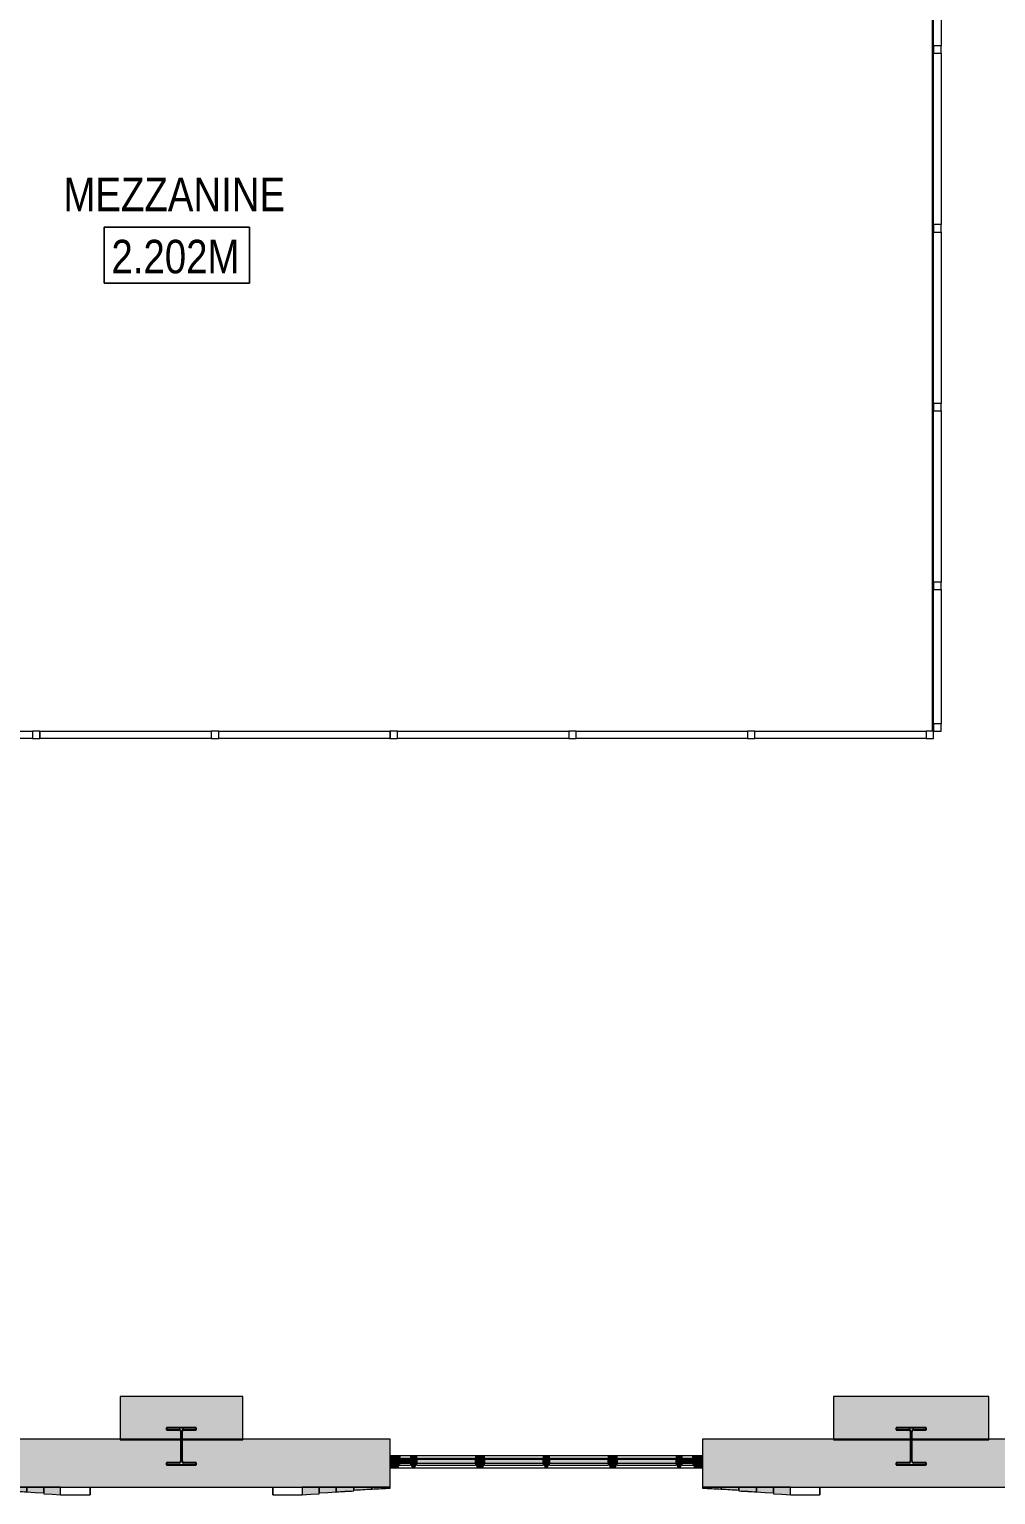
# Model space of a CAD drawing. Header units: inches. Extents: x -3598 to -1628, y -3458 to -206.
# Drawn here: x -2457.3 to -2197.7, y -3451.6 to -3058.2 of the extents above; entities that cross this region are included whole.
import ezdxf

# ---------------------------------------------------------------- set-up
doc = ezdxf.new("R2010")
doc.units = ezdxf.units.IN
doc.header["$MEASUREMENT"] = 0
for name, color, linetype, lineweight in [('A-AREA-IDEN', 2, 'Continuous', 9), ('A-GLAZ-CURT', 52, 'Continuous', 13), ('A-GLAZ-CWMG', 51, 'Continuous', 13), ('A-WALL', 113, 'Continuous', 13), ('A-WALL-PATT', 111, 'Continuous', 13), ('I-WALL', 2, 'Continuous', 13), ('S-COLS', 52, 'Continuous', 13)]:
    doc.layers.add(name, color=color, linetype=linetype, lineweight=lineweight)
doc.styles.add('Arial Narrow', font='ARIALN.TTF', dxfattribs={"height": 9})

# ---------------------------------------------------------------- blocks, each defined once
blk = doc.blocks.new('_STL - Column - W Shape - 2017v1 - W10x39-1327149-MEZZANINE - CAD')
at = {"layer": 'S-COLS'}
blk.add_hatch(color=130, dxfattribs=at).paths.add_polyline_path([(-4, -4.96), (3.99, -4.96), (3.99, -4.43), (0.66, -4.43), (0.31, -4.28), (0.16, -3.93), (0.16, 3.93), (0.31, 4.28), (0.66, 4.43), (3.99, 4.43), (3.99, 4.96), (-4, 4.96), (-4, 4.43), (-0.66, 4.43), (-0.31, 4.28), (-0.16, 3.93), (-0.16, -3.93), (-0.31, -4.28), (-0.66, -4.43), (-4, -4.43)], flags=0)
at = {"layer": 'S-COLS', "color": 253, "lineweight": 25}
for p, q in [((3.99, 4.96), (-4, 4.96)), ((-4, 4.96), (-4, 4.43)), ((-4, 4.43), (-0.66, 4.43)), ((0.66, 4.43), (3.99, 4.43)), ((3.99, 4.43), (3.99, 4.96)), ((-0.16, 3.93), (-0.16, -3.93)), ((0.16, -3.93), (0.16, 3.93)), ((-0.66, -4.43), (-4, -4.43)), ((-4, -4.43), (-4, -4.96)), ((-4, -4.96), (3.99, -4.96)), ((3.99, -4.43), (0.66, -4.43)), ((3.99, -4.96), (3.99, -4.43))]:
    blk.add_line(p, q, dxfattribs=at)
for centre, start, end in [((-0.66, 3.93), 0, 90), ((0.66, 3.93), 90, 180), ((-0.66, -3.93), 270, 0), ((0.66, -3.93), 180, 270)]:
    blk.add_arc(centre, 0.5, start, end, dxfattribs=at)
blk = doc.blocks.new('15830016-STRUCT_MARTINEZ-MOORE_CENTRAL_v2018_rvt-1-MEZZANINE - CAD')
at = {"color": 250, "lineweight": 13}
for p in [(-2416.4, -3438.64), (-2220.4, -3438.64)]:
    blk.add_blockref('_STL - Column - W Shape - 2017v1 - W10x39-1327149-MEZZANINE - CAD', p, dxfattribs=at)
blk = doc.blocks.new('ws72 - ws1-474151-MEZZANINE - CAD')
at = {"layer": 'A-WALL', "lineweight": 20}
h = blk.add_hatch(color=10, dxfattribs=at)
h.paths.add_polyline_path([(-2252.85, -3451.64), (-2252.85, -3449.64), (-2257.37, -3449.64), (-2257.37, -3451.39), (-2255.11, -3451.52)], flags=0)
h.paths.add_polyline_path([(-2383.94, -3451.64), (-2379.43, -3451.39), (-2379.43, -3449.64), (-2383.94, -3449.64)], flags=0)
h = blk.add_hatch(color=10, dxfattribs=at)
h.paths.add_polyline_path([(-2257.37, -3451.14), (-2257.37, -3449.64), (-2261.96, -3449.64), (-2261.96, -3450.89), (-2259.67, -3451.02)], flags=0)
h.paths.add_polyline_path([(-2379.43, -3451.14), (-2374.83, -3450.89), (-2374.83, -3449.64), (-2379.43, -3449.64)], flags=0)
h = blk.add_hatch(color=10, dxfattribs=at)
h.paths.add_polyline_path([(-2261.96, -3450.89), (-2261.96, -3449.64), (-2266.66, -3449.64), (-2266.66, -3450.64), (-2264.31, -3450.76)], flags=0)
h.paths.add_polyline_path([(-2374.83, -3450.89), (-2370.13, -3450.64), (-2370.13, -3449.64), (-2374.83, -3449.64)], flags=0)
h = blk.add_hatch(color=10, dxfattribs=at)
h.paths.add_polyline_path([(-2266.66, -3450.39), (-2266.66, -3449.64), (-2271.48, -3449.64), (-2271.48, -3450.14), (-2266.84, -3450.38)], flags=0)
h.paths.add_polyline_path([(-2370.13, -3450.39), (-2365.31, -3450.14), (-2365.31, -3449.64), (-2370.13, -3449.64)], flags=0)
h = blk.add_hatch(color=10, dxfattribs=at)
h.paths.add_polyline_path([(-2271.48, -3450.14), (-2271.48, -3449.64), (-2276.48, -3449.64), (-2276.48, -3449.89), (-2273.98, -3450.01)], flags=0)
h.paths.add_polyline_path([(-2365.31, -3450.14), (-2360.31, -3449.89), (-2360.31, -3449.64), (-2365.31, -3449.64)], flags=0)
for p, q in [((-2391.9, -3450.77), (-2391.9, -3449.64)), ((-2391.9, -3449.64), (-2391.9, -3451.64)), ((-2391.9, -3451.64), (-2391.9, -3449.64)), ((-2379.43, -3449.64), (-2383.94, -3449.64)), ((-2383.94, -3449.64), (-2383.94, -3451.64)), ((-2379.43, -3451.14), (-2379.43, -3449.64)), ((-2374.83, -3449.64), (-2379.43, -3449.64)), ((-2379.43, -3449.64), (-2379.43, -3451.14)), ((-2374.83, -3450.89), (-2374.83, -3449.64)), ((-2370.13, -3449.64), (-2374.83, -3449.64)), ((-2374.83, -3449.64), (-2374.83, -3450.89)), ((-2370.13, -3450.64), (-2370.13, -3449.64)), ((-2365.31, -3449.64), (-2370.13, -3449.64)), ((-2370.13, -3449.64), (-2370.13, -3450.39)), ((-2365.31, -3450.14), (-2365.31, -3449.64)), ((-2360.31, -3449.64), (-2365.31, -3449.64)), ((-2365.31, -3449.64), (-2365.31, -3450.14)), ((-2360.31, -3449.89), (-2360.31, -3449.64)), ((-2276.48, -3449.64), (-2276.48, -3449.89)), ((-2271.48, -3449.64), (-2276.48, -3449.64)), ((-2271.48, -3449.64), (-2271.48, -3450.14)), ((-2266.66, -3449.64), (-2271.48, -3449.64)), ((-2271.48, -3450.14), (-2271.48, -3449.64)), ((-2266.66, -3449.64), (-2266.66, -3450.64)), ((-2261.96, -3449.64), (-2266.66, -3449.64)), ((-2266.66, -3450.39), (-2266.66, -3449.64)), ((-2261.96, -3449.64), (-2261.96, -3450.89)), ((-2257.37, -3449.64), (-2261.96, -3449.64)), ((-2261.96, -3450.89), (-2261.96, -3449.64)), ((-2257.37, -3449.64), (-2257.37, -3451.14)), ((-2252.85, -3449.64), (-2257.37, -3449.64)), ((-2257.37, -3451.14), (-2257.37, -3449.64)), ((-2252.85, -3451.64), (-2252.85, -3449.64)), ((-2244.9, -3449.64), (-2244.9, -3450.77)), ((-2244.9, -3451.64), (-2244.9, -3449.64)), ((-2244.9, -3449.64), (-2244.9, -3451.64)), ((-2391.9, -3451.64), (-2383.94, -3451.64)), ((-2379.43, -3451.39), (-2379.43, -3451.14)), ((-2371.9, -3450.77), (-2372.48, -3450.77)), ((-2264.31, -3450.77), (-2264.9, -3450.77)), ((-2257.37, -3451.14), (-2257.37, -3451.39)), ((-2252.85, -3451.64), (-2244.9, -3451.64))]:
    blk.add_line(p, q, dxfattribs=at)
at = {"layer": 'A-WALL', "lineweight": 20, "flags": 128}
for points in [[(-2383.94, -3451.64), (-2381.68, -3451.52), (-2379.43, -3451.39)], [(-2379.43, -3451.14), (-2377.13, -3451.02), (-2374.83, -3450.89)], [(-2261.96, -3450.89), (-2259.67, -3451.02), (-2257.37, -3451.14)], [(-2257.37, -3451.39), (-2255.11, -3451.52), (-2252.85, -3451.64)]]:
    blk.add_lwpolyline(points, dxfattribs=at)
at = {"layer": 'A-WALL', "lineweight": 20}
for points in [[(-2370.13, -3450.39), (-2369.33, -3450.35), (-2367.72, -3450.26), (-2366.11, -3450.18), (-2365.31, -3450.14)], [(-2365.31, -3450.14), (-2364.47, -3450.1), (-2362.81, -3450.01), (-2361.14, -3449.93), (-2360.31, -3449.89)], [(-2276.48, -3449.89), (-2275.65, -3449.93), (-2273.99, -3450.01), (-2272.32, -3450.1), (-2271.48, -3450.14)], [(-2271.48, -3450.14), (-2270.68, -3450.18), (-2269.07, -3450.26), (-2267.46, -3450.35), (-2266.66, -3450.39)], [(-2374.83, -3450.89), (-2374.04, -3450.85), (-2372.48, -3450.76), (-2370.91, -3450.68), (-2370.13, -3450.64)], [(-2266.66, -3450.64), (-2265.88, -3450.68), (-2264.31, -3450.76), (-2262.75, -3450.85), (-2261.96, -3450.89)]]:
    blk.add_open_spline(points, degree=3, dxfattribs=at)
blk = doc.blocks.new('ws73 - ws1-474248-MEZZANINE - CAD')
at = {"layer": 'A-WALL', "lineweight": 20}
h = blk.add_hatch(color=10, dxfattribs=at)
h.paths.add_polyline_path([(-2448.85, -3451.64), (-2448.85, -3449.64), (-2453.37, -3449.64), (-2453.37, -3451.39), (-2451.11, -3451.52)], flags=0)
h.paths.add_polyline_path([(-2579.94, -3451.64), (-2575.43, -3451.39), (-2575.43, -3449.64), (-2579.94, -3449.64)], flags=0)
h = blk.add_hatch(color=10, dxfattribs=at)
h.paths.add_polyline_path([(-2453.37, -3451.14), (-2453.37, -3449.64), (-2457.96, -3449.64), (-2457.96, -3450.89), (-2455.67, -3451.02)], flags=0)
h.paths.add_polyline_path([(-2575.43, -3451.14), (-2570.83, -3450.89), (-2570.83, -3449.64), (-2575.43, -3449.64)], flags=0)
h = blk.add_hatch(color=10, dxfattribs=at)
h.paths.add_polyline_path([(-2457.96, -3450.89), (-2457.96, -3449.64), (-2462.66, -3449.64), (-2462.66, -3450.64), (-2460.31, -3450.76)], flags=0)
h.paths.add_polyline_path([(-2570.83, -3450.89), (-2566.13, -3450.64), (-2566.13, -3449.64), (-2570.83, -3449.64)], flags=0)
h = blk.add_hatch(color=10, dxfattribs=at)
h.paths.add_polyline_path([(-2462.66, -3450.39), (-2462.66, -3449.64), (-2467.48, -3449.64), (-2467.48, -3450.14), (-2465.07, -3450.26)], flags=0)
h.paths.add_polyline_path([(-2566.13, -3450.39), (-2561.31, -3450.14), (-2561.31, -3449.64), (-2566.13, -3449.64)], flags=0)
h = blk.add_hatch(color=10, dxfattribs=at)
h.paths.add_polyline_path([(-2467.48, -3450.14), (-2467.48, -3449.64), (-2472.48, -3449.64), (-2472.48, -3449.89), (-2468.19, -3450.11)], flags=0)
h.paths.add_polyline_path([(-2561.31, -3450.14), (-2556.31, -3449.89), (-2556.31, -3449.64), (-2561.31, -3449.64)], flags=0)
for p, q in [((-2587.9, -3450.77), (-2587.9, -3449.64)), ((-2587.9, -3449.64), (-2587.9, -3451.64)), ((-2587.9, -3451.64), (-2587.9, -3449.64)), ((-2575.43, -3449.64), (-2579.94, -3449.64)), ((-2579.94, -3449.64), (-2579.94, -3451.64)), ((-2575.43, -3451.14), (-2575.43, -3449.64)), ((-2570.83, -3449.64), (-2575.43, -3449.64)), ((-2575.43, -3449.64), (-2575.43, -3451.14)), ((-2570.83, -3450.89), (-2570.83, -3449.64)), ((-2566.13, -3449.64), (-2570.83, -3449.64)), ((-2570.83, -3449.64), (-2570.83, -3450.89)), ((-2566.13, -3450.64), (-2566.13, -3449.64)), ((-2561.31, -3449.64), (-2566.13, -3449.64)), ((-2566.13, -3449.64), (-2566.13, -3450.39)), ((-2561.31, -3450.14), (-2561.31, -3449.64)), ((-2556.31, -3449.64), (-2561.31, -3449.64)), ((-2561.31, -3449.64), (-2561.31, -3450.14)), ((-2556.31, -3449.89), (-2556.31, -3449.64)), ((-2472.48, -3449.64), (-2472.48, -3449.89)), ((-2467.48, -3449.64), (-2472.48, -3449.64)), ((-2467.48, -3449.64), (-2467.48, -3450.14)), ((-2462.66, -3449.64), (-2467.48, -3449.64)), ((-2467.48, -3450.14), (-2467.48, -3449.64)), ((-2462.66, -3449.64), (-2462.66, -3450.64)), ((-2457.96, -3449.64), (-2462.66, -3449.64)), ((-2462.66, -3450.39), (-2462.66, -3449.64)), ((-2457.96, -3449.64), (-2457.96, -3450.89)), ((-2453.37, -3449.64), (-2457.96, -3449.64)), ((-2457.96, -3450.89), (-2457.96, -3449.64)), ((-2453.37, -3449.64), (-2453.37, -3451.14)), ((-2448.85, -3449.64), (-2453.37, -3449.64)), ((-2453.37, -3451.14), (-2453.37, -3449.64)), ((-2448.85, -3451.64), (-2448.85, -3449.64)), ((-2440.9, -3449.64), (-2440.9, -3450.77)), ((-2440.9, -3451.64), (-2440.9, -3449.64)), ((-2440.9, -3449.64), (-2440.9, -3451.64)), ((-2587.9, -3451.64), (-2579.94, -3451.64)), ((-2575.43, -3451.39), (-2575.43, -3451.14)), ((-2567.9, -3450.77), (-2568.48, -3450.77)), ((-2460.31, -3450.77), (-2460.9, -3450.77)), ((-2453.37, -3451.14), (-2453.37, -3451.39)), ((-2448.85, -3451.64), (-2440.9, -3451.64))]:
    blk.add_line(p, q, dxfattribs=at)
at = {"layer": 'A-WALL', "lineweight": 20, "flags": 128}
for points in [[(-2579.94, -3451.64), (-2577.68, -3451.52), (-2575.43, -3451.39)], [(-2575.43, -3451.14), (-2573.13, -3451.02), (-2570.83, -3450.89)], [(-2457.96, -3450.89), (-2455.67, -3451.02), (-2453.37, -3451.14)], [(-2453.37, -3451.39), (-2451.11, -3451.52), (-2448.85, -3451.64)]]:
    blk.add_lwpolyline(points, dxfattribs=at)
at = {"layer": 'A-WALL', "lineweight": 20}
for points in [[(-2566.13, -3450.39), (-2565.33, -3450.35), (-2563.72, -3450.26), (-2562.11, -3450.18), (-2561.31, -3450.14)], [(-2561.31, -3450.14), (-2560.47, -3450.1), (-2558.81, -3450.01), (-2557.14, -3449.93), (-2556.31, -3449.89)], [(-2472.48, -3449.89), (-2471.65, -3449.93), (-2469.99, -3450.01), (-2468.32, -3450.1), (-2467.48, -3450.14)], [(-2467.48, -3450.14), (-2466.68, -3450.18), (-2465.07, -3450.26), (-2463.46, -3450.35), (-2462.66, -3450.39)], [(-2570.83, -3450.89), (-2570.04, -3450.85), (-2568.48, -3450.76), (-2566.91, -3450.68), (-2566.13, -3450.64)], [(-2462.66, -3450.64), (-2461.88, -3450.68), (-2460.31, -3450.76), (-2458.75, -3450.85), (-2457.96, -3450.89)]]:
    blk.add_open_spline(points, degree=3, dxfattribs=at)
blk = doc.blocks.new('Rectangular Mullion - 1_ H Guardrail Cap _mesh_-385326-MEZZANINE - CAD')
at = {"layer": 'A-GLAZ-CWMG', "lineweight": 9}
for p, q in [((-2214.4, -3208.64), (-2212.4, -3208.64)), ((-2214.4, -3244.64), (-2214.4, -3208.64)), ((-2212.4, -3208.64), (-2212.4, -3244.64)), ((-2212.4, -3244.64), (-2214.4, -3244.64))]:
    blk.add_line(p, q, dxfattribs=at)
blk = doc.blocks.new('Rectangular Mullion - 1_ H Guardrail Cap _mesh_-385328-MEZZANINE - CAD')
at = {"layer": 'A-GLAZ-CWMG', "lineweight": 9}
for p, q in [((-2214.4, -3064.64), (-2212.4, -3064.64)), ((-2214.4, -3110.64), (-2214.4, -3064.64)), ((-2212.4, -3064.64), (-2212.4, -3110.64)), ((-2212.4, -3110.64), (-2214.4, -3110.64))]:
    blk.add_line(p, q, dxfattribs=at)
blk = doc.blocks.new('Rectangular Mullion - Plate - 8-385567-MEZZANINE - CAD')
at = {"layer": 'A-GLAZ-CWMG', "lineweight": 9}
blk.add_line((-2214.65, -3063.64), (-2214.65, -3015.64), dxfattribs=at)
blk = doc.blocks.new('Rectangular Mullion - Plate - 8-385568-MEZZANINE - CAD')
at = {"layer": 'A-GLAZ-CWMG', "lineweight": 9}
blk.add_line((-2214.65, -3246.64), (-2214.65, -3207.64), dxfattribs=at)
blk = doc.blocks.new('Rectangular Mullion - Tube 2x2-385573-MEZZANINE - CAD')
at = {"layer": 'A-GLAZ-CWMG', "lineweight": 9}
for p, q in [((-2, -2), (-2, 0)), ((-2, 0), (0, 0)), ((0, -2), (-2, -2)), ((0, 0), (0, -2))]:
    blk.add_line(p, q, dxfattribs=at)
blk = doc.blocks.new('Rectangular Mullion - Tube 2x2-385574-MEZZANINE - CAD')
at = {"layer": 'A-GLAZ-CWMG', "lineweight": 9}
for p, q in [((-1, -2), (-1, 0)), ((-1, 0), (1, 0)), ((1, -2), (-1, -2)), ((1, 0), (1, -2))]:
    blk.add_line(p, q, dxfattribs=at)
blk = doc.blocks.new('Rectangular Mullion - Tube 2x2-385579-MEZZANINE - CAD')
at = {"layer": 'A-GLAZ-CWMG', "lineweight": 9}
for p, q in [((0, 0), (-2, 0)), ((-2, 0), (-2, -2)), ((-2, -2), (0, -2)), ((0, -2), (0, 0))]:
    blk.add_line(p, q, dxfattribs=at)
blk = doc.blocks.new('System Panel - Winco Glass-383912-MEZZANINE - CAD')
at = {"layer": 'A-GLAZ-CURT', "lineweight": 9}
blk.add_hatch(color=90, dxfattribs=at).paths.add_polyline_path([(4.78, 0), (4.78, 1), (2.05, 1), (2.05, 0), (4.16, 0)], flags=0)
at = {"layer": 'A-GLAZ-CURT', "lineweight": 20}
for p, q in [((4.78, 1), (2.05, 1)), ((2.05, 1), (2.05, 0)), ((2.05, 0), (4.78, 0)), ((4.78, 0), (4.78, 1))]:
    blk.add_line(p, q, dxfattribs=at)
blk = doc.blocks.new('System Panel - Winco Glass-383913-MEZZANINE - CAD')
at = {"layer": 'A-GLAZ-CURT', "lineweight": 9}
blk.add_hatch(color=90, dxfattribs=at).paths.add_polyline_path([(7.89, 0), (7.89, 1), (-7.89, 1), (-7.89, 0)], flags=0)
at = {"layer": 'A-GLAZ-CURT', "lineweight": 20}
for p, q in [((7.89, 1), (-7.89, 1)), ((-7.89, 1), (-7.89, 0)), ((-7.89, 0), (7.89, 0)), ((7.89, 0), (7.89, 1))]:
    blk.add_line(p, q, dxfattribs=at)
blk = doc.blocks.new('System Panel - Winco Glass-383914-MEZZANINE - CAD')
at = {"layer": 'A-GLAZ-CURT', "lineweight": 9}
blk.add_hatch(color=90, dxfattribs=at).paths.add_polyline_path([(7.89, 0), (7.89, 1), (-7.89, 1), (-7.89, 0)], flags=0)
at = {"layer": 'A-GLAZ-CURT', "lineweight": 20}
for p, q in [((7.89, 1), (-7.89, 1)), ((-7.89, 1), (-7.89, 0)), ((-7.89, 0), (7.89, 0)), ((7.89, 0), (7.89, 1))]:
    blk.add_line(p, q, dxfattribs=at)
blk = doc.blocks.new('System Panel - Winco Glass-383919-MEZZANINE - CAD')
at = {"layer": 'A-GLAZ-CURT', "lineweight": 9}
blk.add_hatch(color=90, dxfattribs=at).paths.add_polyline_path([(7.89, 0), (7.89, 1), (-7.89, 1), (-7.89, 0), (5.29, 0)], flags=0)
at = {"layer": 'A-GLAZ-CURT', "lineweight": 20}
for p, q in [((7.89, 1), (-7.89, 1)), ((-7.89, 1), (-7.89, 0)), ((-7.89, 0), (7.89, 0)), ((7.89, 0), (7.89, 1))]:
    blk.add_line(p, q, dxfattribs=at)
blk = doc.blocks.new('System Panel - Winco Glass-383920-MEZZANINE - CAD')
at = {"layer": 'A-GLAZ-CURT', "lineweight": 9}
blk.add_hatch(color=90, dxfattribs=at).paths.add_polyline_path([(7.89, 0), (7.89, 1), (-7.89, 1), (-7.89, 0), (0.6, 0)], flags=0)
at = {"layer": 'A-GLAZ-CURT', "lineweight": 20}
for p, q in [((7.89, 1), (-7.89, 1)), ((-7.89, 1), (-7.89, 0)), ((-7.89, 0), (7.89, 0)), ((7.89, 0), (7.89, 1))]:
    blk.add_line(p, q, dxfattribs=at)
blk = doc.blocks.new('System Panel - Winco Glass-383922-MEZZANINE - CAD')
at = {"layer": 'A-GLAZ-CURT', "lineweight": 9}
blk.add_hatch(color=90, dxfattribs=at).paths.add_polyline_path([(-2.05, 0), (-2.05, 1), (-4.78, 1), (-4.78, 0)], flags=0)
at = {"layer": 'A-GLAZ-CURT', "lineweight": 20}
for p, q in [((-2.05, 1), (-4.78, 1)), ((-4.78, 1), (-4.78, 0)), ((-4.78, 0), (-2.05, 0)), ((-2.05, 0), (-2.05, 1))]:
    blk.add_line(p, q, dxfattribs=at)
blk = doc.blocks.new('Rectangular Mullion - Winco Accent Full-Large-383925-MEZZANINE - CAD')
at = {"layer": 'A-GLAZ-CWMG', "lineweight": 9}
blk.add_hatch(color=90, dxfattribs=at).paths.add_polyline_path([(0.64, 1.25), (1.22, 0), (1.22, -2), (-1.22, -2), (-1.22, 0), (-0.64, 1.25)], flags=0)
at = {"layer": 'A-GLAZ-CWMG', "lineweight": 20}
for p, q in [((-1.22, 0), (-0.64, 1.25)), ((-1.22, -2), (-1.22, 0)), ((-0.64, 1.25), (0.64, 1.25)), ((0.64, 1.25), (1.22, 0)), ((1.22, 0), (1.22, -2)), ((1.22, -2), (-1.22, -2))]:
    blk.add_line(p, q, dxfattribs=at)
blk = doc.blocks.new('Rectangular Mullion - Winco Accent Full-Large-383929-MEZZANINE - CAD')
at = {"layer": 'A-GLAZ-CWMG', "lineweight": 9}
blk.add_hatch(color=90, dxfattribs=at).paths.add_polyline_path([(0.64, 1.25), (1.22, 0), (1.22, -2), (-1.22, -2), (-1.22, 0), (-0.64, 1.25)], flags=0)
at = {"layer": 'A-GLAZ-CWMG', "lineweight": 20}
for p, q in [((-1.22, 0), (-0.64, 1.25)), ((-1.22, -2), (-1.22, 0)), ((-0.64, 1.25), (0.64, 1.25)), ((0.64, 1.25), (1.22, 0)), ((1.22, 0), (1.22, -2)), ((1.22, -2), (-1.22, -2))]:
    blk.add_line(p, q, dxfattribs=at)
blk = doc.blocks.new('Rectangular Mullion - Winco Accent Full-383932-MEZZANINE - CAD')
at = {"layer": 'A-GLAZ-CWMG', "lineweight": 9}
blk.add_hatch(color=90, dxfattribs=at).paths.add_polyline_path([(-0.26, 1.25), (0.26, 1.25), (0.84, 0), (0.84, -2), (-0.84, -2), (-0.84, 0)], flags=0)
at = {"layer": 'A-GLAZ-CWMG', "lineweight": 20}
for p, q in [((-0.84, 0), (-0.26, 1.25)), ((-0.84, -2), (-0.84, 0)), ((-0.26, 1.25), (0.26, 1.25)), ((0.26, 1.25), (0.84, 0)), ((0.84, 0), (0.84, -2)), ((0.84, -2), (-0.84, -2))]:
    blk.add_line(p, q, dxfattribs=at)
blk = doc.blocks.new('Rectangular Mullion - Winco Accent Full-383936-MEZZANINE - CAD')
at = {"layer": 'A-GLAZ-CWMG', "lineweight": 9}
blk.add_hatch(color=90, dxfattribs=at).paths.add_polyline_path([(-0.26, 1.25), (0.26, 1.25), (0.84, 0), (0.84, -2), (-0.84, -2), (-0.84, 0)], flags=0)
at = {"layer": 'A-GLAZ-CWMG', "lineweight": 20}
for p, q in [((-0.84, 0), (-0.26, 1.25)), ((-0.84, -2), (-0.84, 0)), ((-0.26, 1.25), (0.26, 1.25)), ((0.26, 1.25), (0.84, 0)), ((0.84, 0), (0.84, -2)), ((0.84, -2), (-0.84, -2))]:
    blk.add_line(p, q, dxfattribs=at)
blk = doc.blocks.new('Rectangular Mullion - Winco Accent Full-383937-MEZZANINE - CAD')
at = {"layer": 'A-GLAZ-CWMG', "lineweight": 9}
blk.add_hatch(color=90, dxfattribs=at).paths.add_polyline_path([(-0.26, 1.25), (0.26, 1.25), (0.84, 0), (0.84, -2), (-0.84, -2), (-0.84, 0)], flags=0)
at = {"layer": 'A-GLAZ-CWMG', "lineweight": 20}
for p, q in [((-0.84, 0), (-0.26, 1.25)), ((-0.84, -2), (-0.84, 0)), ((-0.26, 1.25), (0.26, 1.25)), ((0.26, 1.25), (0.84, 0)), ((0.84, 0), (0.84, -2)), ((0.84, -2), (-0.84, -2))]:
    blk.add_line(p, q, dxfattribs=at)
blk = doc.blocks.new('Rectangular Mullion - Winco Accent Full-Large-383938-MEZZANINE - CAD')
at = {"layer": 'A-GLAZ-CWMG', "lineweight": 9}
for p, q in [((-3259.15, -953.32), (-3261.89, -953.32)), ((-3262.47, -956.57), (-3258.39, -956.57))]:
    blk.add_line(p, q, dxfattribs=at)
blk = doc.blocks.new('Rectangular Mullion - Winco Accent Full-Large-383939-MEZZANINE - CAD')
at = {"layer": 'A-GLAZ-CWMG', "lineweight": 9}
for p, q in [((-3281.78, -953.32), (-3297.55, -953.32)), ((-3298.13, -956.57), (-3281.2, -956.57))]:
    blk.add_line(p, q, dxfattribs=at)
blk = doc.blocks.new('Rectangular Mullion - Winco Accent Full-Large-V14-MEZZANINE - CAD')
at = {"layer": 'A-GLAZ-CWMG', "lineweight": 9}
for p, q in [((-3299.24, -953.32), (-3315.01, -953.32)), ((-3315.59, -956.57), (-3298.66, -956.57))]:
    blk.add_line(p, q, dxfattribs=at)
blk = doc.blocks.new('Rectangular Mullion - Winco Accent Full-Large-383940-MEZZANINE - CAD')
at = {"layer": 'A-GLAZ-CWMG', "lineweight": 9}
for p, q in [((-3334.91, -953.32), (-3337.64, -953.32)), ((-3338.4, -956.57), (-3334.32, -956.57))]:
    blk.add_line(p, q, dxfattribs=at)
blk = doc.blocks.new('Rectangular Mullion - Winco Accent Full_Left-Large-V132-MEZZANINE - CAD')
at = {"layer": 'A-GLAZ-CWMG', "lineweight": 9}
blk.add_hatch(color=90, dxfattribs=at).paths.add_polyline_path([(-2554.4, -3444.45), (-2553.64, -3443.2), (-2553.64, -3441.2), (-2556.31, -3441.2), (-2556.31, -3444.45)], flags=0)
at = {"layer": 'A-GLAZ-CWMG', "lineweight": 20}
for p, q in [((-2553.64, -3441.2), (-2556.31, -3441.2)), ((-2556.31, -3441.2), (-2556.31, -3444.45)), ((-2553.64, -3443.2), (-2553.64, -3441.2)), ((-2556.31, -3444.45), (-2554.4, -3444.45))]:
    blk.add_line(p, q, dxfattribs=at)
blk.add_arc((-2199.29, -3659.76), 415.29, 148.5692, 148.7711, dxfattribs=at)
blk = doc.blocks.new('Rectangular Mullion - Winco Accent Full_Left-Large-V140-MEZZANINE - CAD')
at = {"layer": 'A-GLAZ-CWMG', "lineweight": 9}
blk.add_hatch(color=90, dxfattribs=at).paths.add_polyline_path([(-2276.48, -3444.45), (-2276.48, -3441.2), (-2279.15, -3441.2), (-2279.15, -3443.2), (-2278.39, -3444.45)], flags=0)
at = {"layer": 'A-GLAZ-CWMG', "lineweight": 20}
for p, q in [((-2276.48, -3441.2), (-2279.15, -3441.2)), ((-2279.15, -3441.2), (-2279.15, -3443.2)), ((-2276.48, -3444.45), (-2276.48, -3441.2)), ((-2278.39, -3444.45), (-2276.48, -3444.45))]:
    blk.add_line(p, q, dxfattribs=at)
blk.add_arc((-2633.5, -3659.76), 415.29, 31.2289, 31.4308, dxfattribs=at)
blk = doc.blocks.new('Rectangular Mullion - Winco Accent Half-383962-MEZZANINE - CAD')
at = {"layer": 'A-GLAZ-CWMG', "lineweight": 9}
for p, q in [((-3259.15, -954.07), (-3261.89, -954.07)), ((-3261.89, -955.82), (-3261.89, -955.32)), ((-3261.89, -955.82), (-3258.84, -955.82))]:
    blk.add_line(p, q, dxfattribs=at)
blk = doc.blocks.new('Rectangular Mullion - Winco Accent Half-383963-MEZZANINE - CAD')
at = {"layer": 'A-GLAZ-CWMG', "lineweight": 9}
for p, q in [((-3281.78, -954.07), (-3297.55, -954.07)), ((-3297.55, -955.82), (-3297.55, -955.32)), ((-3297.55, -955.82), (-3281.78, -955.82)), ((-3281.78, -955.32), (-3281.78, -955.82))]:
    blk.add_line(p, q, dxfattribs=at)
blk = doc.blocks.new('Rectangular Mullion - Winco Accent Half-383964-MEZZANINE - CAD')
at = {"layer": 'A-GLAZ-CWMG', "lineweight": 9}
for p, q in [((-3337.95, -955.82), (-3334.91, -955.82)), ((-3334.91, -954.07), (-3337.64, -954.07)), ((-3334.91, -955.32), (-3334.91, -955.82))]:
    blk.add_line(p, q, dxfattribs=at)
blk = doc.blocks.new('Room Tag- BSALS - Room Tag-28050-MEZZANINE - CAD')
at = {"layer": 'A-AREA-IDEN'}
for p, q in [((-0.203125, -0.171875), (-0.203125, -0.015625)), ((-0.203125, -0.015625), (0.203125, -0.015625)), ((0.203125, -0.015625), (-0.203125, -0.015625)), ((-0.203125, -0.015625), (-0.203125, -0.171875)), ((0.203125, -0.015625), (0.203125, -0.171875)), ((0.203125, -0.171875), (0.203125, -0.015625)), ((0.203125, -0.171875), (-0.203125, -0.171875)), ((-0.203125, -0.171875), (0.203125, -0.171875))]:
    blk.add_line(p, q, dxfattribs=at)

msp = doc.modelspace()

# ---------------------------------------------------------------- hatches: boundary and pattern name
at = {"layer": 'A-WALL-PATT', "lineweight": 20}
for points in [[(-2432.9, -3436.89), (-2416.56, -3436.89), (-2416.56, -3434.71), (-2416.7, -3434.36), (-2417.06, -3434.21), (-2420.39, -3434.21), (-2420.39, -3433.68), (-2412.4, -3433.68), (-2412.4, -3434.21), (-2415.74, -3434.21), (-2416.09, -3434.36), (-2416.24, -3434.71), (-2416.24, -3436.89), (-2399.9, -3436.89), (-2399.9, -3425.27), (-2432.9, -3425.27)], [(-2199.52, -3436.89), (-2199.52, -3425.27), (-2241.27, -3425.27), (-2241.27, -3436.89), (-2220.56, -3436.89), (-2220.56, -3434.71), (-2220.7, -3434.36), (-2221.06, -3434.21), (-2224.39, -3434.21), (-2224.39, -3433.68), (-2216.4, -3433.68), (-2216.4, -3434.21), (-2219.74, -3434.21), (-2220.09, -3434.36), (-2220.24, -3434.71), (-2220.24, -3436.89), (-2204.89, -3436.89)]]:
    msp.add_hatch(color=10, dxfattribs=at).paths.add_polyline_path(points, flags=0)
h = msp.add_hatch(color=10, dxfattribs=at)
h.paths.add_polyline_path([(-3590.4, -3449.64), (-3340.31, -3449.64), (-3340.31, -3436.77), (-3396.24, -3436.77), (-3396.24, -3442.57), (-3396.09, -3442.92), (-3395.74, -3443.07), (-3392.4, -3443.07), (-3392.4, -3443.6), (-3400.39, -3443.6), (-3400.39, -3443.07), (-3397.06, -3443.07), (-3396.7, -3442.92), (-3396.56, -3442.57), (-3396.56, -3436.77), (-3577.47, -3436.77), (-3577.47, -3441.89), (-3577.87, -3441.89), (-3577.87, -3439.16), (-3577.98, -3438.88), (-3578.26, -3438.77), (-3584.61, -3438.77), (-3584.88, -3438.88), (-3585, -3439.16), (-3585, -3441.89), (-3585.4, -3441.89), (-3585.4, -3436.77), (-3590.4, -3436.77), (-3590.4, -3441.89)], flags=0)
h.paths.add_polyline_path([(-2251.35, -3449.64), (-2241.27, -3449.64), (-2241.27, -3436.77), (-2276.48, -3436.77), (-2276.48, -3449.64), (-2266.84, -3449.64)], flags=0)
h.paths.add_polyline_path([(-2812.39, -3449.64), (-2752.31, -3449.64), (-2752.31, -3436.77), (-2808.24, -3436.77), (-2808.24, -3442.57), (-2808.09, -3442.92), (-2807.74, -3443.07), (-2804.4, -3443.07), (-2804.4, -3443.6), (-2812.39, -3443.6), (-2812.39, -3443.07), (-2809.06, -3443.07), (-2808.7, -3442.92), (-2808.56, -3442.57), (-2808.56, -3436.77), (-2864.48, -3436.77), (-2864.48, -3449.64), (-2824.42, -3449.64)], flags=0)
h.paths.add_polyline_path([(-2375.26, -3449.64), (-2360.31, -3449.64), (-2360.31, -3436.77), (-2416.24, -3436.77), (-2416.24, -3442.57), (-2416.09, -3442.92), (-2415.74, -3443.07), (-2412.4, -3443.07), (-2412.4, -3443.6), (-2420.39, -3443.6), (-2420.39, -3443.07), (-2417.06, -3443.07), (-2416.7, -3442.92), (-2416.56, -3442.57), (-2416.56, -3436.77), (-2472.48, -3436.77), (-2472.48, -3449.64), (-2390.75, -3449.64)], flags=0)
h.paths.add_polyline_path([(-2948.32, -3449.64), (-2948.31, -3449.64), (-2948.32, -3436.77), (-3004.24, -3436.77), (-3004.24, -3442.57), (-3004.09, -3442.92), (-3003.74, -3443.07), (-3000.4, -3443.07), (-3000.4, -3443.6), (-3008.39, -3443.6), (-3008.39, -3443.07), (-3005.06, -3443.07), (-3004.7, -3442.92), (-3004.56, -3442.57), (-3004.56, -3436.77), (-3060.48, -3436.77), (-3060.48, -3449.64), (-2963.81, -3449.64)], flags=0)
h.paths.add_polyline_path([(-3256.48, -3449.64), (-3144.31, -3449.64), (-3144.31, -3436.77), (-3200.24, -3436.77), (-3200.24, -3442.57), (-3200.09, -3442.92), (-3199.74, -3443.07), (-3196.4, -3443.07), (-3196.4, -3443.6), (-3204.39, -3443.6), (-3204.39, -3443.07), (-3201.06, -3443.07), (-3200.7, -3442.92), (-3200.56, -3442.57), (-3200.56, -3436.77), (-3256.48, -3436.77), (-3256.48, -3437.42)], flags=0)
h.paths.add_polyline_path([(-2668.48, -3449.64), (-2556.31, -3449.64), (-2556.31, -3436.77), (-2612.24, -3436.77), (-2612.24, -3442.57), (-2612.09, -3442.92), (-2611.74, -3443.07), (-2608.4, -3443.07), (-2608.4, -3443.6), (-2616.39, -3443.6), (-2616.39, -3443.07), (-2613.06, -3443.07), (-2612.7, -3442.92), (-2612.56, -3442.57), (-2612.56, -3436.77), (-2668.48, -3436.77), (-2668.48, -3437.42)], flags=0)
h.paths.add_polyline_path([(-3584.61, -3438.52), (-3578.26, -3438.52), (-3577.98, -3438.4), (-3577.87, -3438.13), (-3577.87, -3436.77), (-3585, -3436.77), (-3585, -3438.13), (-3584.88, -3438.4), (-3584.71, -3438.47)], flags=0)
h = msp.add_hatch(color=10, dxfattribs=at)
h.paths.add_polyline_path([(-1647.32, -3449.64), (-1647.27, -3449.64), (-1647.27, -3441.89), (-1647.36, -3441.89), (-1647.36, -3436.77), (-1828.24, -3436.77), (-1828.24, -3441.82), (-1828.09, -3442.17), (-1827.74, -3442.32), (-1824.4, -3442.32), (-1824.4, -3442.85), (-1832.39, -3442.85), (-1832.39, -3442.32), (-1829.06, -3442.32), (-1828.7, -3442.17), (-1828.56, -3441.82), (-1828.56, -3436.77), (-1884.48, -3436.77), (-1884.48, -3449.64), (-1678.29, -3449.64)], flags=0)
h.paths.add_polyline_path([(-2235.87, -3449.64), (-2164.31, -3449.64), (-2164.31, -3436.77), (-2220.24, -3436.77), (-2220.24, -3442.57), (-2220.09, -3442.92), (-2219.74, -3443.07), (-2216.4, -3443.07), (-2216.4, -3443.6), (-2224.39, -3443.6), (-2224.39, -3443.07), (-2221.06, -3443.07), (-2220.7, -3442.92), (-2220.56, -3442.57), (-2220.56, -3436.77), (-2241.27, -3436.77), (-2241.27, -3449.64)], flags=0)
h.paths.add_polyline_path([(-2080.48, -3449.64), (-1968.31, -3449.64), (-1968.31, -3436.77), (-2024.24, -3436.77), (-2024.24, -3442.57), (-2024.09, -3442.92), (-2023.74, -3443.07), (-2020.4, -3443.07), (-2020.4, -3443.6), (-2028.39, -3443.6), (-2028.39, -3443.07), (-2025.06, -3443.07), (-2024.7, -3442.92), (-2024.56, -3442.57), (-2024.56, -3436.77), (-2080.48, -3436.77), (-2080.48, -3437.42)], flags=0)

# ---------------------------------------------------------------- linework, layer by layer
at = {"layer": 'A-WALL', "lineweight": 20}
for p, q in [((-2416.56, -3436.77), (-2472.48, -3436.77)), ((-2360.31, -3436.77), (-2416.24, -3436.77)), ((-2360.31, -3449.64), (-2360.31, -3436.77)), ((-2220.56, -3436.77), (-2276.48, -3436.77)), ((-2276.48, -3436.77), (-2276.48, -3449.64)), ((-2164.31, -3436.77), (-2220.24, -3436.77)), ((-2462.66, -3449.64), (-2453.37, -3449.64)), ((-2453.37, -3449.64), (-2448.85, -3449.64)), ((-2448.85, -3449.64), (-2383.94, -3449.64)), ((-2383.94, -3449.64), (-2379.43, -3449.64)), ((-2379.43, -3449.64), (-2370.13, -3449.64)), ((-2370.13, -3449.64), (-2365.31, -3449.64)), ((-2365.31, -3449.64), (-2360.31, -3449.64)), ((-2276.48, -3449.64), (-2271.48, -3449.64)), ((-2271.48, -3449.64), (-2266.66, -3449.64)), ((-2266.66, -3449.64), (-2257.37, -3449.64)), ((-2257.37, -3449.64), (-2252.85, -3449.64)), ((-2252.85, -3449.64), (-2187.94, -3449.64))]:
    msp.add_line(p, q, dxfattribs=at)
at = {"layer": 'I-WALL', "lineweight": 20}
for p, q in [((-2399.9, -3425.27), (-2432.9, -3425.27)), ((-2432.9, -3425.27), (-2432.9, -3436.89)), ((-2399.9, -3436.89), (-2399.9, -3425.27)), ((-2199.52, -3425.27), (-2241.27, -3425.27)), ((-2241.27, -3425.27), (-2241.27, -3436.77)), ((-2199.52, -3436.89), (-2199.52, -3425.27)), ((-2432.9, -3436.89), (-2416.56, -3436.89)), ((-2416.24, -3436.89), (-2399.9, -3436.89)), ((-2241.27, -3436.89), (-2220.56, -3436.89)), ((-2220.24, -3436.89), (-2199.52, -3436.89))]:
    msp.add_line(p, q, dxfattribs=at)

# ---------------------------------------------------------------- block references
at = {"lineweight": 5}
msp.add_blockref('15830016-STRUCT_MARTINEZ-MOORE_CENTRAL_v2018_rvt-1-MEZZANINE - CAD', (0, 0), dxfattribs=at)
at = {"layer": 'A-AREA-IDEN', "xscale": 95.99999999999994, "yscale": 95.99999999999994, "zscale": 95.99999999999994}
msp.add_blockref('Room Tag- BSALS - Room Tag-28050-MEZZANINE - CAD', (-2417.62, -3109.84), dxfattribs=at)
at = {"layer": 'A-GLAZ-CURT', "lineweight": 9}
for name, p in [('System Panel - Winco Glass-383912-MEZZANINE - CAD', (-2359.69, -3443.2)), ('System Panel - Winco Glass-383919-MEZZANINE - CAD', (-2345.33, -3443.2)), ('System Panel - Winco Glass-383913-MEZZANINE - CAD', (-2327.12, -3443.2)), ('System Panel - Winco Glass-383920-MEZZANINE - CAD', (-2309.67, -3443.2)), ('System Panel - Winco Glass-383914-MEZZANINE - CAD', (-2291.46, -3443.2)), ('System Panel - Winco Glass-383922-MEZZANINE - CAD', (-2277.1, -3443.2))]:
    msp.add_blockref(name, p, dxfattribs=at)
at = {"layer": 'A-GLAZ-CWMG', "lineweight": 9}
for name, p in [('Rectangular Mullion - Plate - 8-385567-MEZZANINE - CAD', (0, 0)), ('Rectangular Mullion - 1_ H Guardrail Cap _mesh_-385328-MEZZANINE - CAD', (0, 48)), ('Rectangular Mullion - Plate - 8-385567-MEZZANINE - CAD', (0, -48)), ('Rectangular Mullion - 1_ H Guardrail Cap _mesh_-385328-MEZZANINE - CAD', (0, 0)), ('Rectangular Mullion - Plate - 8-385567-MEZZANINE - CAD', (0, -96)), ('Rectangular Mullion - 1_ H Guardrail Cap _mesh_-385328-MEZZANINE - CAD', (0, -48)), ('Rectangular Mullion - Plate - 8-385567-MEZZANINE - CAD', (0, -144)), ('Rectangular Mullion - 1_ H Guardrail Cap _mesh_-385328-MEZZANINE - CAD', (0, -96)), ('Rectangular Mullion - Plate - 8-385568-MEZZANINE - CAD', (0, 0)), ('Rectangular Mullion - 1_ H Guardrail Cap _mesh_-385326-MEZZANINE - CAD', (0, 0)), ('Rectangular Mullion - Tube 2x2-385579-MEZZANINE - CAD', (-2214.4, -3246.64)), ('Rectangular Mullion - Winco Accent Full_Left-Large-V132-MEZZANINE - CAD', (196, 0)), ('Rectangular Mullion - Winco Accent Full-Large-383940-MEZZANINE - CAD', (980, -2487.88)), ('Rectangular Mullion - Winco Accent Half-383964-MEZZANINE - CAD', (980, -2487.88)), ('Rectangular Mullion - Winco Accent Full-Large-383939-MEZZANINE - CAD', (944.33, -2487.88)), ('Rectangular Mullion - Winco Accent Half-383963-MEZZANINE - CAD', (944.33, -2487.88)), ('Rectangular Mullion - Winco Accent Full-Large-V14-MEZZANINE - CAD', (980, -2487.88)), ('Rectangular Mullion - Winco Accent Half-383963-MEZZANINE - CAD', (962.54, -2487.88)), ('Rectangular Mullion - Winco Accent Full-Large-383939-MEZZANINE - CAD', (980, -2487.88)), ('Rectangular Mullion - Winco Accent Half-383963-MEZZANINE - CAD', (980, -2487.88)), ('Rectangular Mullion - Winco Accent Full-Large-V14-MEZZANINE - CAD', (1015.67, -2487.88)), ('Rectangular Mullion - Winco Accent Half-383963-MEZZANINE - CAD', (998.21, -2487.88)), ('Rectangular Mullion - Winco Accent Full-Large-383938-MEZZANINE - CAD', (980, -2487.88)), ('Rectangular Mullion - Winco Accent Half-383962-MEZZANINE - CAD', (980, -2487.88)), ('Rectangular Mullion - Winco Accent Full_Left-Large-V140-MEZZANINE - CAD', (0, 0))]:
    msp.add_blockref(name, p, dxfattribs=at)
at = {"layer": 'A-GLAZ-CWMG', "lineweight": 9, "extrusion": (0, 0, -1)}
for name, p, rotation in [('Rectangular Mullion - Tube 2x2-385574-MEZZANINE - CAD', (2214.4, -3063.64), 270), ('Rectangular Mullion - Tube 2x2-385574-MEZZANINE - CAD', (2214.4, -3111.64), 270), ('Rectangular Mullion - Tube 2x2-385574-MEZZANINE - CAD', (2214.4, -3159.64), 270), ('Rectangular Mullion - Tube 2x2-385574-MEZZANINE - CAD', (2214.4, -3207.64), 270), ('Rectangular Mullion - Tube 2x2-385573-MEZZANINE - CAD', (2214.4, -3246.64), 270), ('Rectangular Mullion - Winco Accent Full-383932-MEZZANINE - CAD', (2354.06, -3443.2), 180), ('Rectangular Mullion - Winco Accent Full-Large-383925-MEZZANINE - CAD', (2336.23, -3443.2), 180), ('Rectangular Mullion - Winco Accent Full-383936-MEZZANINE - CAD', (2318.4, -3443.2), 180), ('Rectangular Mullion - Winco Accent Full-Large-383929-MEZZANINE - CAD', (2300.56, -3443.2), 180), ('Rectangular Mullion - Winco Accent Full-383937-MEZZANINE - CAD', (2282.73, -3443.2), 180)]:
    msp.add_blockref(name, p, dxfattribs=dict(at, rotation=rotation))
at = {"layer": 'A-GLAZ-CWMG', "lineweight": 9}
for p, rotation in [((608.25, -5461.04), 270), ((656.25, -5461.04), 270), ((704.25, -5461.04), 270), ((752.25, -5461.04), 269.9999999999992), ((800.25, -5461.04), 270), ((848.25, -5461.04), 270)]:
    msp.add_blockref('Rectangular Mullion - 1_ H Guardrail Cap _mesh_-385328-MEZZANINE - CAD', p, dxfattribs=dict(at, rotation=rotation))
at = {"layer": 'A-GLAZ-CWMG', "lineweight": 9, "extrusion": (0, 0, -1)}
for p in [(2455.4, -3246.64), (2407.4, -3246.64), (2359.4, -3246.64), (2311.4, -3246.64), (2263.4, -3246.64)]:
    msp.add_blockref('Rectangular Mullion - Tube 2x2-385574-MEZZANINE - CAD', p, dxfattribs=at)
at = {"layer": 'A-WALL', "lineweight": 20}
for name in ['ws73 - ws1-474248-MEZZANINE - CAD', 'ws72 - ws1-474151-MEZZANINE - CAD']:
    msp.add_blockref(name, (0, 0), dxfattribs=at)

# ---------------------------------------------------------------- texts
at = {"layer": 'A-AREA-IDEN', "char_height": 9, "attachment_point": 1, "style": 'Arial Narrow'}
for s, insert, width in [('MEZZANINE', (-2448.12, -3098.03), 73.629), ('2.202M', (-2435.21, -3114.71), 42.117)]:
    msp.add_mtext(s, dxfattribs=dict(at, insert=insert, width=width))

doc.saveas('drawing.dxf')
